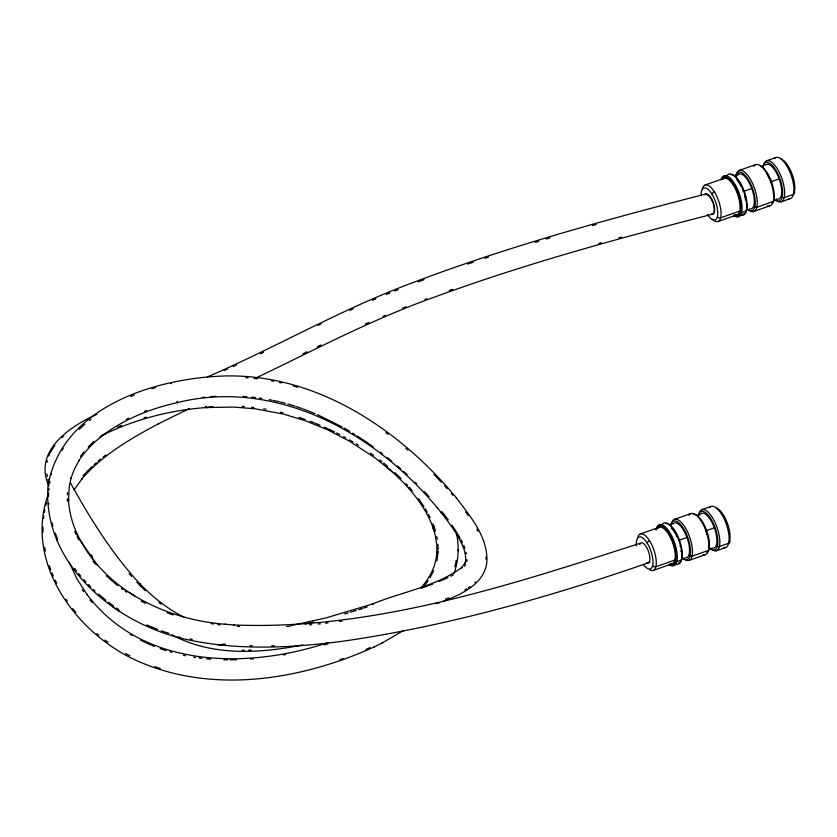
<?xml version="1.0" encoding="UTF-8"?>
<svg xmlns="http://www.w3.org/2000/svg" width="837" height="837" viewBox="0 0 837 837"><rect width="100%" height="100%" fill="white"/><g stroke="black" fill="none" stroke-linecap="round" stroke-linejoin="round"><path stroke-width="1.26" d="M48.567 496.257L48.64 492.836M456.625 533.797C459.168 546.896 458.582 560.738 454.062 573.345M438.117 552.19L438.149 551.311L436.893 560.832M458.08 550.777L458.121 549.783M67.389 494.897L67.504 492.449M48.766 490.566L48.964 488.295M43.587 518.532L43.89 516.073M49.519 483.786L49.864 481.537M455.767 562.527L456.144 560.382M466.837 561.46L467.119 559.869M44.413 512.38L44.884 509.942M46.998 462.317L47.374 460.559M454.847 566.785L455.579 563.604M45.972 505.109L46.61 502.713M51.287 474.882L51.58 473.826M746.635 209.972L746.248 210.997L741.603 212.629L740.306 212.2M655.957 529.884L656.344 528.869M681.841 558.907L681.454 559.932L676.819 561.564L675.522 561.135M48.692 456.092L49.676 453.612M48.295 494.144C22.986 564.337 79.096 637.491 142.531 663.145C216.992 693.946 303.245 679.142 374.589 646.76M433.639 570.803L430.124 577.52M50.115 452.733L54.823 445.274M73.928 490.043L82.361 478.314L81.545 479.266C102.512 454.805 130.938 438.421 159.04 423.48L158.057 423.982L189.068 408.697M61.938 450.306L63.235 448.287M464.483 566.251L465.435 564.86M426.86 582.531L428.01 580.878M424.464 585.774L426.295 583.347M80.467 456.291L83.794 451.97M421.001 588.16L427.037 580.25L431.473 572.675L434.141 566.429L436.119 558.896L436.998 551.206L436.956 552.2L436.788 544.531L435.041 534.194L432.593 526.222L433.786 529.695L433.514 528.869M83.03 475.814L88.722 469.745M88.199 446.989L93.796 441.455M79.149 429.402L84.893 424.202M89.59 468.908L92.206 466.408M474.893 582.562L475.625 581.861M93.901 464.849L96.36 462.673M62.116 437.531L63.779 436.067M100.702 436.987L99.854 437.636L105.389 433.378C94.958 441.099 85.479 450.306 78.479 461.302L79.128 460.329L74.347 469.191L70.967 478.325L71.302 477.142L69.262 486.527L68.571 501.081L68.508 499.877C69.136 512.108 72.516 524.077 77.642 535.157L77.234 534.257C104.07 590.085 166.239 619.976 225.854 624.308L225.268 624.256L234.287 625.03L233.669 624.967C373.124 630.596 509.294 585.387 640.305 543.213M97.992 461.229L100.555 459.126M89.308 420.613L91.024 419.253M103.118 457.023L105.776 454.983M104.552 434.016C126.241 418.218 151.738 408.299 177.8 402.503L177.015 402.681C276.22 377.874 375.708 433.221 437.625 508.205M468.301 587.773L470.017 586.601M403.706 630.407L381.923 643.098M464.828 589.98L466.575 588.892M450.808 576.212L453.487 574.778M100.377 436.265C135.332 418.646 174.169 409 213.215 407.117L205.567 407.556L233.659 407.075L254.971 408.77L283.837 414.158L306.049 420.98L327.958 429.998L349.019 440.911L374.955 457.797L392.501 472.026L386.84 467.13M302.764 353.946L307.2 351.728M373.731 647.179L382.802 642.659M126.335 419.347L128.668 418.186M317.987 325.405L321.272 323.783M97.102 414.252C69.921 426.242 32.936 451.133 48.891 485.931M317.296 346.706L320.812 344.98M260.495 353.81L263.561 352.346M448.015 577.593L443.16 579.8M349.74 310.37L353.287 308.738M256.038 377.968C315.298 349.584 373.501 318.615 435.606 296.716C526.201 263.488 619.422 238.126 712.8 214.105M233.293 366.439L236.693 364.869M365.989 649.47L370.153 647.556M207.471 376.891C277.141 346.811 342.971 308.288 414.336 282.079C509.44 246.026 607.735 219.294 706.125 193.902M224.149 370.592L227.58 369.033M365.361 323.971L368.918 322.412M130.834 396.487L134.265 395.033M372.444 300.295L375.928 298.819M383.043 316.271L385.334 315.308M445.451 599.208L448.778 597.817M386.422 294.436L389.937 292.992M439.069 581.506L442.177 580.229M117.63 427.048L121.543 425.468M394.635 291.077L398.171 289.665M402.66 308.173L406.154 306.781M442.585 601.594C460.81 594.511 484.299 584.425 486.841 562.213C488.306 537.124 470.153 516.345 456.092 497.46M428.492 585.638L432.771 584.006M418.238 281.849L424.077 279.652M424.83 299.52L427.142 298.652M144.498 411.26L146.684 410.444M421.89 588.045L427.425 586.036M339.958 659.692L343.327 658.489M449.187 290.533L452.702 289.299M739.333 170.371L755.769 164.586M766.734 160.714L776.004 157.45M704.932 185.071L724.068 178.323M736.309 174.577L738.663 173.751M749.732 208.811A18.393 7.073 70.6 0 0 751.783 188.545L743.35 191.516A18.393 7.073 70.6 0 0 742.869 190.261M770.741 181.859L779.174 178.888M739.626 211.112L720.667 217.787A2.427 1.936 14 0 1 717.414 216.72M718.198 221.449L736.999 214.827M753.76 211.489L770.186 205.693M781.151 201.832L790.421 198.557M674.538 519.306L690.975 513.52M701.94 509.649L711.209 506.385M640.148 534.006L659.274 527.258M678.556 540.451L686.989 537.48A18.393 7.073 70.6 0 1 684.938 557.745M711.743 547.921A18.393 7.073 70.6 0 0 714.379 527.823L705.957 530.794A18.393 7.073 70.6 0 1 707.171 534.623M674.831 560.037L655.873 566.722A2.427 1.936 14 0 1 652.63 565.655M653.404 570.384L672.205 563.761M688.966 560.424L705.403 554.628M716.357 550.767L725.627 547.492M648.821 562.663C549.354 597.095 447.439 626.097 343.097 641.205C293.086 647.702 241.767 650.558 192.008 640.577C119.304 627.195 41.996 566.21 48.012 485.889C61.666 406.479 156.32 377.665 226.272 375.939C317.683 374.38 399.95 429.82 456.458 497.91M467.684 264.084L473.439 262.138M484.958 258.288L488.431 257.158M363.687 608.091L367.171 606.961M361.375 608.844L362.159 608.593L358.654 609.681M328.24 642.534C247.804 669.454 142.363 668.836 86.828 594.155M324.526 644.929L327.801 643.894M152.041 388.724L155.672 387.594M350.494 612.213L356.321 610.403M535.146 242.395L538.861 241.276M546.289 239.026L550.014 237.907M344.614 613.929L348.14 612.904M143.985 417.736L146.213 417.088M592.355 225.592L596.111 224.536M598.873 243.389L601.374 242.688M618.805 237.813L621.295 237.133M435.826 603.655L439.519 602.797M308.811 623.251L313.739 622.132M170.758 383.66L171.47 383.492M176.806 401.54L177.517 401.383M305.097 624.057L307.577 623.534M302.659 644.95C259.47 653.561 211.792 656.407 171.784 634.739M291.213 625.595L326.043 617.905L373.438 603.707L372.559 604C402.126 591.738 435.993 586.685 462.097 567.287L461.25 568.093L465.194 562.914L464.702 563.96L465.979 559.681L465.864 560.706L465.288 553.016L465.498 553.874C461.02 538.222 450.704 525.071 440.984 512.328L441.35 512.767L437.27 507.766M283.293 654.932L285.563 654.544M339.508 621.483L342.04 621.138M325.572 623.199L328.083 622.916M202.261 397.408L204.709 397.136M318.029 624.015L320.55 623.764M250.64 659.085L253.203 658.855M309.209 624.862L311.73 624.643M210.861 396.612L215.81 396.309M205.515 406.405L206.164 406.353M286.516 626.463L290.261 626.254M248.652 650.171L251.257 650.077M236.463 659.744L230.091 659.838M271.701 645.819L274.306 645.756M242.102 650.203L244.289 650.192M223.856 659.807L227.601 659.828M249.928 645.735L252.45 645.819M237.216 626.348L239.623 626.494M245.775 377.707L248.076 377.874M243.117 396.414L246.852 396.707M242.039 406.374L244.414 406.562M206.415 658.792L210.767 659.169M216.929 644.574L225.195 645.432M253.873 378.408L257.367 378.774M222.747 644.019L225.331 644.281M251.55 407.232L253.925 407.483M217.882 624.59L220.121 624.841M251.843 397.156L255.599 397.585M198.819 657.924L202.073 658.332M211.186 623.68L213.425 623.983M193.64 657.191L195.691 657.484M259.355 398.056L261.845 398.422M263.624 408.833L266.051 409.251M271.314 380.866L273.636 381.274M269.326 399.678L271.805 400.149M183.47 655.298L185.49 655.727M279.412 382.467L281.724 382.959M190.03 638.945L192.259 639.447M273.05 400.379L279.234 401.76M280.521 412.181L282.927 412.746M280.468 402.042L285.344 403.329M169.869 651.845L171.784 652.389M293.107 385.888L297.616 387.207M287.782 403.968L295.042 406.154M154.678 666.66L160.359 668.543M161.332 630.805L168.969 633.389M296.235 406.562L302.23 408.602M299.071 417.36L305.212 419.463M160.129 648.612L166.061 650.663M167.222 612.893L173.05 614.923M303.412 409.042L315.11 413.656M310.088 421.262L313.739 422.633M157.67 629.414L146.82 624.936M151.947 645.442L154.28 646.363M314.796 423.072L320.079 425.248M317.411 414.639L342.009 426.87M324.264 427.079L327.393 428.481M146.245 642.9L150.806 644.929M178.522 636.758L180.635 637.721M328.439 428.952L334.601 431.923M140.658 640.169L145.104 642.387M336.641 432.938L339.676 434.508M184.266 617.329C167.473 608.97 152.69 597.032 139.685 583.598L140.177 584.111C112.158 554.042 90.281 518.71 70.475 482.876M141.181 601.092L145.356 603.32M125.686 653.53L129.714 655.695M343.693 436.632L345.65 437.72M344.174 428.094L349.563 431.222M349.584 439.896L352.963 441.894M130.122 634.32L132.152 635.565M352.743 433.179L354.857 434.487M356.332 443.892L358.539 445.284M134.799 596.07L129.316 592.575M356.96 435.805L361.134 438.504M112.911 606.909L119.377 611.282M362.18 439.184L368.364 443.38M116.699 608.081L118.76 609.482M124.975 590.964L126.805 592.251M369.379 444.102L373.428 446.989M370.456 453.152L373.564 455.37M104.887 640.023L108.067 642.314M385.867 432.719L387.97 434.267M108.611 602.305L113.602 605.978M121.355 588.348L123.133 589.687M379.663 459.921L381.682 461.459M158.936 602.577L160.997 604.157M380.416 452.158L382.373 453.675M105.765 600.087L98.504 594.061M387.217 457.473L391.862 461.25M383.639 463.049L387.562 466.219M113.853 582.437L117.797 585.659M405.976 448.486L407.901 450.097M96.851 633.557L98.797 635.231M397.345 465.864L400.933 469.013M109.072 578.273L112.859 581.621M403.601 471.377L407.117 474.589M394.782 472.581L400.923 478.44M392.208 471.775C409.868 487.804 426.012 506.793 433.786 529.695M93.325 589.342L95.031 590.932M106.309 575.689L108.119 577.425M145.261 590.744L139.789 585.345M415.162 482.248L416.732 483.786M88.377 584.467L90.814 586.936M433.964 474.422L441.277 482.143M424.39 491.622L429.067 496.655M136.703 582.113L139.319 584.885M405.935 483.619L407.577 485.366M83.731 579.497L86.002 581.987M444.656 485.858L447.157 488.662M89.967 599.993L92.112 602.483M409.167 487.134L412.254 490.723M129.128 573.586L131.597 576.473M78.636 573.565L80.781 576.128M451.237 493.411L452.827 495.337M92.98 561.292L95.261 564.075M72.798 608.604L75.832 612.318M441.905 511.627L448.276 519.934M74.556 568.344L76.575 570.96M418.479 498.653L420.415 501.332M87.33 594.856L77.014 579.047L69.325 562.464M82.162 589.666L83.669 591.759M96.935 564.933L77.307 535.837M465.686 511.909L468.228 515.571M91.254 554.868L92.645 556.908M452.011 525.197L456.458 531.924M66.113 599.313L67.431 601.269M421.063 502.221L423.92 506.605M457.002 532.813L458.08 534.581M425.28 508.812L427.226 512.15M458.624 535.471L460.13 538.149M476.745 529.256L477.854 531.296M461.093 539.928L462.474 542.606M428.408 514.316L430.019 517.486M77.224 536.831L78.741 539.886M55.179 580.187L56.675 583.274M56.414 539.279L56.843 540.21M74.786 531.495L76.125 534.571M51.978 572.916L53.306 576.044M463.761 545.379L464.901 548.141M55.221 533.138L57.502 538.871M432.907 523.889L433.932 526.578M49.299 565.728L50.795 569.819M49.069 482.886L47.971 479.266M434.623 528.555L433.702 525.877L435.449 531.244M47.625 482.238L47.991 483.305M51.957 522.675L52.93 526.18M466.429 552.807L466.607 553.55M44.623 547.262L45.344 551.039M436.778 536.569L437.27 539.185M46.893 473.951L47.332 476.535M437.939 544.416L438.169 549.616M67.358 500.013L67.42 501.07L67.379 498.601M48.776 503.131L48.839 504.198M485.931 557.076L485.952 559.21M43.011 527.101L43.064 532.133M704.932 194.833A10.64 4.091 70.6 0 1 713.417 202.941A10.64 4.091 70.6 0 1 711.408 213.885M721.295 179.348A20.82 8.004 70.6 0 1 738.213 194.31A20.82 8.004 70.6 0 1 733.746 215.569M721.138 179.934A21.783 8.38 70.6 0 1 739.155 193.159A21.783 8.38 70.6 0 1 733.986 215.674M727.123 175.32A21.783 8.38 70.6 0 1 744.051 192.28A21.783 8.38 70.6 0 1 740.829 215.172M730.973 174.535A20.82 8.004 70.6 0 1 745.233 194.247A20.82 8.004 70.6 0 1 742.733 214.157M774.33 158.674A21.783 8.38 70.6 0 1 790.996 174.891A21.783 8.38 70.6 0 1 788.716 198.693M794.418 191.799A2.417 1.936 14 0 1 793.445 194.351L784.175 197.626A1.454 1.161 14 0 1 782.229 196.977M781.036 159.02A19.366 7.449 70.6 0 1 791.99 173.824A19.366 7.449 70.6 0 1 793.905 193.295M737.543 175.372A18.393 7.073 70.6 0 1 751.783 188.545M736.832 179.945A18.393 7.073 70.6 0 1 741.258 186.661M744.564 195.345A18.393 7.073 70.6 0 1 745.6 200.336M763.501 165.904A21.783 8.38 70.6 0 1 775.208 165.768A21.783 8.38 70.6 0 1 784.656 193.253A21.783 8.38 70.6 0 1 775.02 199.405M762.978 166.124A1.454 1.161 14 0 1 763.7 164.92M763.124 166.458A20.329 7.815 70.6 0 1 779.938 178.815A20.329 7.815 70.6 0 1 775.114 199.823M735.953 176.607A21.783 8.38 70.6 0 1 747.033 174.462A21.783 8.38 70.6 0 1 757.244 201.644A21.783 8.38 70.6 0 1 748.393 209.742M754.838 206.634A1.454 1.161 14 0 0 756.784 207.283L773.221 201.487A1.454 1.161 14 0 0 773.796 199.949M747.723 209.48A20.329 7.815 70.6 0 0 752.547 188.471A20.329 7.815 70.6 0 0 735.733 176.115A1.454 1.161 14 0 1 736.215 174.619M753.687 166.406A21.783 8.38 70.6 0 1 770.762 182.016A21.783 8.38 70.6 0 1 767.801 205.661M765.3 165.245A18.393 7.073 70.6 0 1 779.613 180.154A18.393 7.073 70.6 0 1 776.537 198.986M766.828 173.772A18.393 7.073 70.6 0 1 769.224 178.176M759.755 165.538A20.329 7.815 70.6 0 1 771.986 183.188A20.329 7.815 70.6 0 1 772.112 203.192M701.144 195.795A16.939 6.518 70.6 0 1 709.671 191.003A16.939 6.518 70.6 0 1 717.727 214.774A16.939 6.518 70.6 0 1 707.621 214.889M711.931 194.09A2.427 1.13 -32 0 1 714.39 191.924M702.285 189.612A19.366 7.449 70.6 0 1 712.768 189.58A19.366 7.449 70.6 0 1 721.086 214.178A19.366 7.449 70.6 0 1 712.256 219.116M722.634 179.39A19.366 7.449 70.6 0 1 737.91 195.147A19.366 7.449 70.6 0 1 734.175 214.586M708.332 214.711A2.427 1.13 -32 0 1 707.349 214.701M639.792 544.5A10.651 4.091 70.6 0 1 648.351 551.091A10.651 4.091 70.6 0 1 646.635 562.83M650.067 562.307A10.651 4.091 70.6 0 1 648.748 562.087M656.208 529.036A20.82 8.004 70.6 0 1 673.178 542.533A20.82 8.004 70.6 0 1 668.962 564.504M656.145 529.842A21.783 8.38 70.6 0 1 667.33 529.057A21.783 8.38 70.6 0 1 677.259 555.496A21.783 8.38 70.6 0 1 669.202 564.609M662.329 524.255A21.783 8.38 70.6 0 1 679.257 541.215A21.783 8.38 70.6 0 1 676.034 564.107M665.582 523.533A20.82 8.004 70.6 0 1 679.989 541.738A20.82 8.004 70.6 0 1 678.535 563.029M709.535 507.609A21.783 8.38 70.6 0 1 726.202 523.826A21.783 8.38 70.6 0 1 723.921 547.628M729.623 540.733A2.417 1.936 14 0 1 728.65 543.286L719.381 546.561A1.454 1.161 14 0 1 717.435 545.912M716.88 508.195A19.366 7.449 70.6 0 1 727.677 524.098A19.366 7.449 70.6 0 1 728.786 542.847M672.749 524.307A18.393 7.073 70.6 0 1 686.989 537.48M671.379 528.189A18.393 7.073 70.6 0 1 677.039 536.758M680.094 545.546A18.393 7.073 70.6 0 1 680.376 546.812M680.952 550.453A18.393 7.073 70.6 0 1 681.056 551.604M698.707 514.839A21.783 8.38 70.6 0 1 710.414 514.703A21.783 8.38 70.6 0 1 719.862 542.188A21.783 8.38 70.6 0 1 710.226 548.34M698.215 515.142A1.454 1.161 14 0 1 698.916 513.855M698.33 515.393A20.329 7.815 70.6 0 1 715.143 527.749A20.329 7.815 70.6 0 1 710.331 548.758M671.316 524.485A21.783 8.38 70.6 0 1 683.023 524.36A21.783 8.38 70.6 0 1 692.471 551.845A21.783 8.38 70.6 0 1 682.835 557.997M670.845 524.883A1.454 1.161 14 0 1 671.515 523.512M690.044 555.569A1.454 1.161 14 0 0 691.99 556.218L708.426 550.422A1.454 1.161 14 0 0 709.002 548.884M671.18 524.224A20.329 7.815 70.6 0 1 688.234 538.808A20.329 7.815 70.6 0 1 682.218 557.871M688.893 515.341A21.783 8.38 70.6 0 1 705.968 530.951A21.783 8.38 70.6 0 1 703.007 554.596M699.826 515.215A18.393 7.073 70.6 0 1 714.379 527.823M693.12 514.337A20.329 7.815 70.6 0 1 706.71 530.721A20.329 7.815 70.6 0 1 706.846 552.493M636.423 545.787A16.939 6.518 70.6 0 1 644.354 539.363A16.939 6.518 70.6 0 1 652.975 563.081A16.939 6.518 70.6 0 1 643.151 564.284M647.137 543.025A2.427 1.13 -32 0 1 649.596 540.859M637.679 537.668A19.366 7.449 70.6 0 1 653.519 548.967A19.366 7.449 70.6 0 1 649.564 569.746M657.84 528.325A19.366 7.449 70.6 0 1 672.885 543.401A19.366 7.449 70.6 0 1 670.018 563.751M707.223 195.063A9.5 3.735 69.9 0 1 712.842 202.387A9.5 3.735 69.9 0 1 713.699 211.991"/></g></svg>
